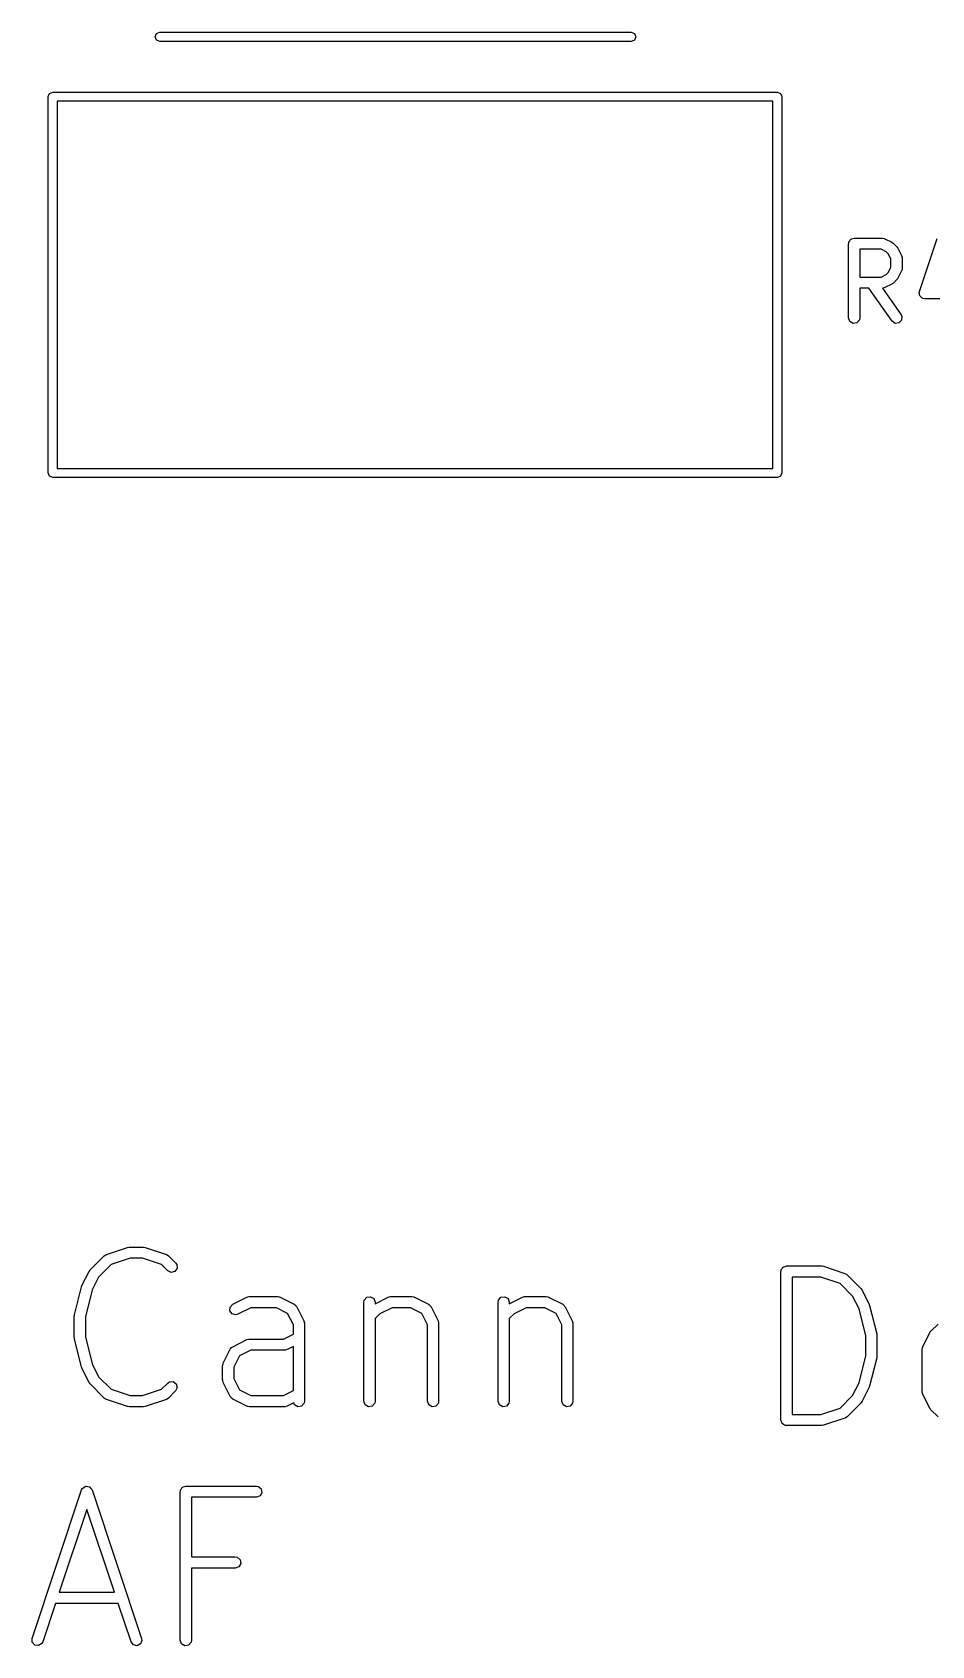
# Model space of a CAD drawing. Extents: x 97.7 to 180.4, y -137 to -64.1.
# Drawn here: x 126.42 to 138.55, y -136.7 to -114.97 of the extents above; entities that cross this region are included whole.
import ezdxf

# ---------------------------------------------------------------- set-up
doc = ezdxf.new("R2010")
doc.units = 0
doc.layers.add('BLACK', color=7, linetype='CONTINUOUS')

msp = doc.modelspace()

# ---------------------------------------------------------------- linework, layer by layer
at = {"layer": 'BLACK', "linetype": 'CONTINUOUS'}
for p, q in [((128.079, -115.031), (128.098, -114.986)), ((128.098, -115.076), (128.079, -115.031)), ((128.098, -114.986), (128.143, -114.968)), ((128.143, -115.094), (128.098, -115.076)), ((128.143, -114.968), (134.493, -114.968)), ((134.493, -115.094), (128.143, -115.094)), ((134.493, -114.968), (134.538, -114.986)), ((134.538, -115.076), (134.493, -115.094)), ((134.538, -114.986), (134.556, -115.031)), ((134.556, -115.031), (134.538, -115.076)), ((126.637, -115.834), (126.655, -115.792)), ((126.637, -120.904), (126.637, -115.834)), ((126.655, -115.792), (126.697, -115.774)), ((126.697, -115.774), (136.467, -115.774)), ((136.467, -115.774), (136.509, -115.792)), ((136.509, -115.792), (136.527, -115.834)), ((136.527, -115.834), (136.527, -120.904)), ((126.757, -115.894), (126.757, -120.844)), ((136.407, -115.894), (126.757, -115.894)), ((136.407, -120.844), (136.407, -115.894)), ((137.429, -117.8), (137.431, -117.791)), ((137.431, -117.791), (137.444, -117.776)), ((137.444, -117.776), (137.453, -117.759)), ((137.453, -117.759), (137.46, -117.757)), ((137.46, -117.757), (137.464, -117.751)), ((137.464, -117.751), (137.483, -117.748)), ((137.483, -117.748), (137.502, -117.741)), ((137.502, -117.741), (137.882, -117.741)), ((137.882, -117.741), (137.908, -117.746)), ((137.908, -117.746), (137.912, -117.749)), ((137.912, -117.749), (137.916, -117.749)), ((137.916, -117.749), (138.011, -117.797)), ((138.383, -118.459), (138.621, -117.745)), ((137.427, -117.816), (137.428, -117.807)), ((137.427, -118.816), (137.427, -117.816)), ((137.428, -117.803), (137.429, -117.8)), ((137.428, -117.807), (137.428, -117.803)), ((137.577, -117.891), (137.577, -118.265)), ((137.865, -117.891), (137.577, -117.891)), ((137.933, -117.926), (137.865, -117.891)), ((137.964, -117.956), (137.933, -117.926)), ((137.998, -118.025), (137.964, -117.956)), ((138.011, -117.797), (138.029, -117.81)), ((138.029, -117.81), (138.031, -117.811)), ((138.031, -117.811), (138.078, -117.859)), ((138.078, -117.859), (138.091, -117.877)), ((138.091, -117.877), (138.092, -117.878)), ((138.092, -117.878), (138.14, -117.973)), ((138.14, -117.973), (138.147, -117.998)), ((138.147, -117.998), (138.146, -118.003)), ((138.146, -118.003), (138.148, -118.007)), ((138.148, -118.007), (138.148, -118.15)), ((137.933, -118.231), (137.964, -118.201)), ((137.964, -118.201), (137.998, -118.132)), ((137.998, -118.132), (137.998, -118.025)), ((138.14, -118.183), (138.092, -118.278)), ((138.141, -118.179), (138.14, -118.183)), ((138.143, -118.175), (138.141, -118.179)), ((138.148, -118.15), (138.143, -118.175)), ((137.577, -118.265), (137.865, -118.265)), ((137.701, -118.415), (137.577, -118.415)), ((137.577, -118.415), (137.577, -118.816)), ((138.012, -118.859), (137.701, -118.415)), ((137.865, -118.265), (137.933, -118.231)), ((137.887, -118.414), (137.883, -118.415)), ((137.883, -118.415), (138.134, -118.773)), ((137.891, -118.415), (137.887, -118.414)), ((137.916, -118.407), (137.891, -118.415)), ((138.011, -118.36), (137.916, -118.407)), ((138.012, -118.358), (138.011, -118.36)), ((138.031, -118.346), (138.012, -118.358)), ((138.078, -118.298), (138.031, -118.346)), ((138.079, -118.297), (138.078, -118.298)), ((138.092, -118.278), (138.079, -118.297)), ((138.38, -118.47), (138.383, -118.465)), ((138.384, -118.49), (138.38, -118.47)), ((138.383, -118.465), (138.383, -118.459)), ((138.384, -118.511), (138.384, -118.49)), ((138.388, -118.515), (138.384, -118.511)), ((138.389, -118.521), (138.388, -118.515)), ((138.405, -118.534), (138.389, -118.521)), ((138.418, -118.549), (138.405, -118.534)), ((138.424, -118.55), (138.418, -118.549)), ((138.428, -118.554), (138.424, -118.55)), ((138.454, -118.558), (138.428, -118.554)), ((138.855, -118.558), (138.454, -118.558)), ((137.444, -118.865), (137.427, -118.816)), ((137.488, -118.89), (137.444, -118.865)), ((137.572, -118.842), (137.539, -118.881)), ((137.577, -118.816), (137.572, -118.842)), ((138.054, -118.889), (138.012, -118.859)), ((138.141, -118.848), (138.105, -118.884)), ((138.134, -118.773), (138.145, -118.797)), ((138.145, -118.797), (138.141, -118.848)), ((137.539, -118.881), (137.488, -118.89)), ((138.105, -118.884), (138.054, -118.889)), ((126.655, -120.946), (126.637, -120.904)), ((126.697, -120.964), (126.655, -120.946)), ((136.467, -120.964), (126.697, -120.964)), ((126.757, -120.844), (136.407, -120.844)), ((136.509, -120.946), (136.467, -120.964)), ((136.527, -120.904), (136.509, -120.946)), ((127.201, -131.639), (127.391, -131.449)), ((127.391, -131.449), (127.412, -131.434)), ((127.412, -131.434), (127.417, -131.434)), ((127.417, -131.434), (127.42, -131.431)), ((127.42, -131.431), (127.706, -131.336)), ((127.742, -131.482), (127.485, -131.568)), ((127.706, -131.336), (127.728, -131.332)), ((127.728, -131.332), (127.73, -131.332)), ((127.73, -131.332), (127.92, -131.332)), ((127.908, -131.482), (127.742, -131.482)), ((128.165, -131.568), (127.908, -131.482)), ((127.92, -131.332), (127.942, -131.336)), ((127.942, -131.336), (127.944, -131.336)), ((127.944, -131.336), (128.23, -131.431)), ((128.23, -131.431), (128.253, -131.443)), ((128.253, -131.443), (128.255, -131.447)), ((128.255, -131.447), (128.259, -131.449)), ((128.259, -131.449), (128.354, -131.544)), ((127.091, -131.849), (127.187, -131.659)), ((127.187, -131.659), (127.2, -131.641)), ((127.2, -131.641), (127.201, -131.639)), ((127.485, -131.568), (127.315, -131.737)), ((128.248, -131.65), (128.165, -131.568)), ((128.295, -131.672), (128.248, -131.65)), ((128.344, -131.659), (128.295, -131.672)), ((128.374, -131.617), (128.344, -131.659)), ((128.354, -131.544), (128.369, -131.566)), ((128.369, -131.566), (128.374, -131.617)), ((136.515, -131.661), (136.516, -131.651)), ((136.515, -133.661), (136.515, -131.661)), ((136.516, -131.648), (136.518, -131.645)), ((136.516, -131.651), (136.516, -131.648)), ((136.518, -131.645), (136.519, -131.635)), ((136.519, -131.635), (136.532, -131.62)), ((136.532, -131.62), (136.542, -131.603)), ((136.542, -131.603), (136.548, -131.601)), ((136.548, -131.601), (136.552, -131.596)), ((136.552, -131.596), (136.571, -131.592)), ((136.571, -131.592), (136.59, -131.586)), ((136.59, -131.586), (137.066, -131.586)), ((137.066, -131.586), (137.088, -131.59)), ((137.088, -131.59), (137.09, -131.59)), ((137.09, -131.59), (137.375, -131.685)), ((137.375, -131.685), (137.398, -131.697)), ((137.398, -131.697), (137.401, -131.701)), ((137.401, -131.701), (137.405, -131.703)), ((126.99, -132.246), (127.086, -131.865)), ((127.086, -131.865), (127.091, -131.853)), ((127.091, -131.853), (127.091, -131.849)), ((127.229, -131.909), (127.138, -132.273)), ((127.315, -131.737), (127.229, -131.909)), ((136.665, -131.736), (136.665, -133.586)), ((137.054, -131.736), (136.665, -131.736)), ((137.311, -131.822), (137.054, -131.736)), ((137.48, -131.991), (137.311, -131.822)), ((137.405, -131.703), (137.595, -131.893)), ((137.595, -131.893), (137.608, -131.912)), ((137.608, -131.912), (137.609, -131.913)), ((137.609, -131.913), (137.704, -132.103)), ((129.09, -132.139), (129.125, -132.102)), ((129.125, -132.102), (129.315, -132.006)), ((129.315, -132.006), (129.34, -131.999)), ((129.34, -131.999), (129.345, -132)), ((129.345, -132), (129.349, -131.998)), ((129.349, -131.998), (129.73, -131.998)), ((129.73, -131.998), (129.755, -132.003)), ((129.755, -132.003), (129.759, -132.006)), ((129.759, -132.006), (129.763, -132.006)), ((129.763, -132.006), (129.954, -132.102)), ((129.954, -132.102), (129.975, -132.117)), ((129.975, -132.117), (129.979, -132.127)), ((129.979, -132.127), (129.987, -132.135)), ((129.987, -132.135), (130.083, -132.326)), ((130.893, -132.073), (130.897, -132.048)), ((130.893, -133.407), (130.893, -132.073)), ((130.897, -132.048), (130.93, -132.008)), ((130.93, -132.008), (130.981, -132)), ((130.981, -132), (131.025, -132.025)), ((131.025, -132.025), (131.043, -132.073)), ((131.043, -132.095), (131.22, -132.006)), ((131.043, -132.073), (131.043, -132.095)), ((131.22, -132.006), (131.245, -131.999)), ((131.245, -131.999), (131.249, -132)), ((131.249, -132), (131.254, -131.998)), ((131.254, -131.998), (131.539, -131.998)), ((131.539, -131.998), (131.565, -132.003)), ((131.565, -132.003), (131.568, -132.006)), ((131.568, -132.006), (131.573, -132.006)), ((131.573, -132.006), (131.763, -132.102)), ((131.763, -132.102), (131.784, -132.117)), ((131.784, -132.117), (131.789, -132.127)), ((131.789, -132.127), (131.797, -132.135)), ((131.797, -132.135), (131.892, -132.326)), ((132.702, -132.073), (132.707, -132.048)), ((132.702, -133.407), (132.702, -132.073)), ((132.707, -132.048), (132.74, -132.008)), ((132.74, -132.008), (132.79, -132)), ((132.79, -132), (132.835, -132.025)), ((132.835, -132.025), (132.852, -132.073)), ((132.852, -132.095), (133.03, -132.006)), ((132.852, -132.073), (132.852, -132.095)), ((133.03, -132.006), (133.055, -131.999)), ((133.055, -131.999), (133.059, -132)), ((133.059, -132), (133.063, -131.998)), ((133.063, -131.998), (133.349, -131.998)), ((133.349, -131.998), (133.375, -132.003)), ((133.375, -132.003), (133.378, -132.006)), ((133.378, -132.006), (133.382, -132.006)), ((133.382, -132.006), (133.573, -132.102)), ((133.573, -132.102), (133.594, -132.117)), ((133.594, -132.117), (133.598, -132.127)), ((133.598, -132.127), (133.606, -132.135)), ((133.606, -132.135), (133.702, -132.326)), ((137.567, -132.163), (137.48, -131.991)), ((137.704, -132.103), (137.708, -132.116)), ((137.708, -132.116), (137.71, -132.119)), ((137.71, -132.119), (137.805, -132.5)), ((126.988, -132.264), (126.991, -132.249)), ((126.988, -132.55), (126.988, -132.264)), ((126.991, -132.249), (126.99, -132.246)), ((127.138, -132.273), (127.138, -132.54)), ((129.086, -132.19), (129.09, -132.139)), ((129.117, -132.231), (129.086, -132.19)), ((129.167, -132.243), (129.117, -132.231)), ((129.192, -132.236), (129.167, -132.243)), ((129.367, -132.148), (129.192, -132.236)), ((129.712, -132.148), (129.367, -132.148)), ((129.864, -132.225), (129.712, -132.148)), ((129.941, -132.377), (129.864, -132.225)), ((130.083, -132.326), (130.09, -132.351)), ((130.09, -132.351), (130.089, -132.355)), ((131.108, -132.23), (131.043, -132.295)), ((131.043, -132.295), (131.043, -133.407)), ((131.271, -132.148), (131.108, -132.23)), ((131.522, -132.148), (131.271, -132.148)), ((131.674, -132.225), (131.522, -132.148)), ((131.75, -132.377), (131.674, -132.225)), ((131.892, -132.326), (131.9, -132.351)), ((131.9, -132.351), (131.899, -132.355)), ((132.917, -132.23), (132.852, -132.295)), ((132.852, -132.295), (132.852, -133.407)), ((133.081, -132.148), (132.917, -132.23)), ((133.331, -132.148), (133.081, -132.148)), ((133.483, -132.225), (133.331, -132.148)), ((133.56, -132.377), (133.483, -132.225)), ((133.702, -132.326), (133.709, -132.351)), ((133.709, -132.351), (133.708, -132.355)), ((137.658, -132.527), (137.567, -132.163)), ((126.989, -132.553), (126.988, -132.55)), ((126.99, -132.568), (126.989, -132.553)), ((127.086, -132.949), (126.99, -132.568)), ((127.138, -132.54), (127.229, -132.904)), ((129.315, -132.578), (129.34, -132.57)), ((129.34, -132.57), (129.345, -132.571)), ((129.345, -132.571), (129.349, -132.57)), ((129.349, -132.57), (129.807, -132.57)), ((129.807, -132.57), (129.941, -132.503)), ((129.941, -132.503), (129.941, -132.377)), ((130.089, -132.355), (130.091, -132.359)), ((130.091, -132.359), (130.091, -133.407)), ((131.75, -133.407), (131.75, -132.377)), ((131.899, -132.355), (131.9, -132.359)), ((131.9, -132.359), (131.9, -133.407)), ((133.56, -133.407), (133.56, -132.377)), ((133.708, -132.355), (133.71, -132.359)), ((133.71, -132.359), (133.71, -133.407)), ((137.658, -132.794), (137.658, -132.527)), ((137.805, -132.5), (137.806, -132.515)), ((137.806, -132.515), (137.808, -132.518)), ((137.808, -132.518), (137.808, -132.804)), ((138.427, -132.675), (138.523, -132.484)), ((138.523, -132.484), (138.536, -132.466)), ((138.536, -132.466), (138.537, -132.465)), ((138.537, -132.465), (138.632, -132.37)), ((128.996, -132.897), (129.091, -132.707)), ((129.091, -132.707), (129.107, -132.686)), ((129.107, -132.686), (129.117, -132.681)), ((129.117, -132.681), (129.125, -132.673)), ((129.125, -132.673), (129.315, -132.578)), ((129.367, -132.72), (129.214, -132.796)), ((129.825, -132.72), (129.367, -132.72)), ((129.829, -132.718), (129.825, -132.72)), ((129.834, -132.719), (129.829, -132.718)), ((129.859, -132.712), (129.834, -132.719)), ((129.941, -132.671), (129.859, -132.712)), ((129.941, -133.265), (129.941, -132.671)), ((138.419, -132.708), (138.424, -132.683)), ((138.419, -133.28), (138.419, -132.708)), ((138.424, -132.683), (138.427, -132.679)), ((138.427, -132.679), (138.427, -132.675)), ((127.088, -132.952), (127.086, -132.949)), ((127.091, -132.964), (127.088, -132.952)), ((127.187, -133.155), (127.091, -132.964)), ((127.229, -132.904), (127.315, -133.077)), ((128.988, -132.931), (128.993, -132.905)), ((128.988, -133.121), (128.988, -132.931)), ((128.993, -132.905), (128.996, -132.901)), ((128.996, -132.901), (128.996, -132.897)), ((129.214, -132.796), (129.138, -132.948)), ((129.138, -132.948), (129.138, -133.103)), ((137.567, -133.158), (137.658, -132.794)), ((137.805, -132.822), (137.71, -133.203)), ((137.808, -132.804), (137.805, -132.818)), ((137.805, -132.818), (137.805, -132.822)), ((127.188, -133.156), (127.187, -133.155)), ((127.201, -133.174), (127.188, -133.156)), ((127.391, -133.365), (127.201, -133.174)), ((127.315, -133.077), (127.485, -133.246)), ((128.165, -133.246), (128.248, -133.163)), ((128.248, -133.163), (128.27, -133.148)), ((128.27, -133.148), (128.321, -133.144)), ((128.321, -133.144), (128.363, -133.173)), ((128.376, -133.223), (128.354, -133.269)), ((128.363, -133.173), (128.376, -133.223)), ((128.99, -133.125), (128.988, -133.121)), ((128.989, -133.13), (128.99, -133.125)), ((128.996, -133.155), (128.989, -133.13)), ((129.091, -133.345), (128.996, -133.155)), ((129.138, -133.103), (129.214, -133.256)), ((137.48, -133.331), (137.567, -133.158)), ((137.704, -133.218), (137.609, -133.409)), ((137.705, -133.215), (137.704, -133.218)), ((137.71, -133.203), (137.705, -133.215)), ((127.395, -133.366), (127.391, -133.365)), ((127.397, -133.37), (127.395, -133.366)), ((127.42, -133.383), (127.397, -133.37)), ((127.706, -133.478), (127.42, -133.383)), ((127.485, -133.246), (127.742, -133.332)), ((127.742, -133.332), (127.908, -133.332)), ((127.908, -133.332), (128.165, -133.246)), ((128.23, -133.383), (127.944, -133.478)), ((128.233, -133.38), (128.23, -133.383)), ((128.238, -133.379), (128.233, -133.38)), ((128.259, -133.365), (128.238, -133.379)), ((128.354, -133.269), (128.259, -133.365)), ((129.099, -133.353), (129.091, -133.345)), ((129.104, -133.363), (129.099, -133.353)), ((129.125, -133.379), (129.104, -133.363)), ((129.315, -133.474), (129.125, -133.379)), ((129.214, -133.256), (129.367, -133.332)), ((129.367, -133.332), (129.807, -133.332)), ((129.807, -133.332), (129.941, -133.265)), ((129.949, -133.429), (129.859, -133.474)), ((129.958, -133.455), (129.949, -133.429)), ((130.086, -133.432), (130.053, -133.472)), ((130.091, -133.407), (130.086, -133.432)), ((130.91, -133.455), (130.893, -133.407)), ((131.038, -133.432), (131.005, -133.472)), ((131.043, -133.407), (131.038, -133.432)), ((131.768, -133.455), (131.75, -133.407)), ((131.896, -133.432), (131.863, -133.472)), ((131.9, -133.407), (131.896, -133.432)), ((132.72, -133.455), (132.702, -133.407)), ((132.848, -133.432), (132.815, -133.472)), ((132.852, -133.407), (132.848, -133.432)), ((133.577, -133.455), (133.56, -133.407)), ((133.705, -133.432), (133.672, -133.472)), ((133.71, -133.407), (133.705, -133.432)), ((137.311, -133.5), (137.48, -133.331)), ((137.595, -133.428), (137.405, -133.619)), ((137.596, -133.427), (137.595, -133.428)), ((137.609, -133.409), (137.596, -133.427)), ((138.421, -133.284), (138.419, -133.28)), ((138.42, -133.288), (138.421, -133.284)), ((138.427, -133.313), (138.42, -133.288)), ((138.523, -133.504), (138.427, -133.313)), ((127.708, -133.478), (127.706, -133.478)), ((127.73, -133.482), (127.708, -133.478)), ((127.92, -133.482), (127.73, -133.482)), ((127.922, -133.481), (127.92, -133.482)), ((127.944, -133.478), (127.922, -133.481)), ((129.32, -133.474), (129.315, -133.474)), ((129.323, -133.477), (129.32, -133.474)), ((129.349, -133.482), (129.323, -133.477)), ((129.825, -133.482), (129.349, -133.482)), ((129.829, -133.48), (129.825, -133.482)), ((129.834, -133.481), (129.829, -133.48)), ((129.859, -133.474), (129.834, -133.481)), ((130.002, -133.481), (129.958, -133.455)), ((130.053, -133.472), (130.002, -133.481)), ((130.955, -133.481), (130.91, -133.455)), ((131.005, -133.472), (130.955, -133.481)), ((131.812, -133.481), (131.768, -133.455)), ((131.863, -133.472), (131.812, -133.481)), ((132.764, -133.481), (132.72, -133.455)), ((132.815, -133.472), (132.764, -133.481)), ((133.622, -133.481), (133.577, -133.455)), ((133.672, -133.472), (133.622, -133.481)), ((136.665, -133.586), (137.054, -133.586)), ((137.054, -133.586), (137.311, -133.5)), ((137.375, -133.637), (137.09, -133.732)), ((137.379, -133.634), (137.375, -133.637)), ((137.383, -133.633), (137.379, -133.634)), ((137.405, -133.619), (137.383, -133.633)), ((138.524, -133.505), (138.523, -133.504)), ((138.537, -133.523), (138.524, -133.505)), ((138.632, -133.619), (138.537, -133.523)), ((136.521, -133.679), (136.515, -133.661)), ((136.525, -133.698), (136.521, -133.679)), ((136.53, -133.703), (136.525, -133.698)), ((136.532, -133.709), (136.53, -133.703)), ((136.549, -133.719), (136.532, -133.709)), ((136.564, -133.731), (136.549, -133.719)), ((136.574, -133.733), (136.564, -133.731)), ((136.577, -133.735), (136.574, -133.733)), ((136.58, -133.734), (136.577, -133.735)), ((136.59, -133.736), (136.58, -133.734)), ((137.066, -133.736), (136.59, -133.736)), ((137.067, -133.735), (137.066, -133.736)), ((137.09, -133.732), (137.067, -133.735)), ((126.421, -136.603), (127.087, -134.603)), ((127.087, -134.603), (127.1, -134.58)), ((127.1, -134.58), (127.101, -134.579)), ((127.101, -134.579), (127.102, -134.577)), ((127.102, -134.577), (127.123, -134.566)), ((127.123, -134.566), (127.143, -134.553)), ((127.143, -134.553), (127.145, -134.554)), ((127.145, -134.554), (127.147, -134.553)), ((127.147, -134.553), (127.171, -134.557)), ((127.171, -134.557), (127.194, -134.561)), ((127.194, -134.561), (127.196, -134.562)), ((127.196, -134.562), (127.198, -134.563)), ((127.198, -134.563), (127.212, -134.581)), ((127.212, -134.581), (127.228, -134.599)), ((127.228, -134.599), (127.228, -134.601)), ((127.228, -134.601), (127.23, -134.603)), ((127.23, -134.603), (127.896, -136.603)), ((128.417, -134.627), (128.418, -134.617)), ((128.417, -136.627), (128.417, -134.627)), ((128.418, -134.614), (128.42, -134.611)), ((128.418, -134.617), (128.418, -134.614)), ((128.42, -134.611), (128.421, -134.601)), ((128.421, -134.601), (128.434, -134.586)), ((128.434, -134.586), (128.444, -134.569)), ((128.444, -134.569), (128.45, -134.567)), ((128.45, -134.567), (128.454, -134.562)), ((128.454, -134.562), (128.473, -134.558)), ((128.473, -134.558), (128.492, -134.552)), ((128.492, -134.552), (129.444, -134.552)), ((129.444, -134.702), (128.567, -134.702)), ((128.567, -134.702), (128.567, -135.504)), ((129.444, -134.552), (129.47, -134.556)), ((129.492, -134.684), (129.444, -134.702)), ((129.47, -134.556), (129.509, -134.589)), ((129.518, -134.64), (129.492, -134.684)), ((129.509, -134.589), (129.518, -134.64)), ((127.158, -134.864), (126.786, -135.98)), ((127.531, -135.98), (127.158, -134.864)), ((128.567, -135.504), (129.158, -135.504)), ((129.158, -135.504), (129.184, -135.509)), ((129.184, -135.509), (129.223, -135.542)), ((129.232, -135.592), (129.207, -135.637)), ((129.223, -135.542), (129.232, -135.592)), ((129.158, -135.654), (128.567, -135.654)), ((128.567, -135.654), (128.567, -136.627)), ((129.207, -135.637), (129.158, -135.654)), ((126.786, -135.98), (127.531, -135.98)), ((126.736, -136.13), (126.563, -136.65)), ((127.581, -136.13), (126.736, -136.13)), ((127.754, -136.65), (127.581, -136.13)), ((126.422, -136.654), (126.421, -136.603)), ((126.456, -136.693), (126.422, -136.654)), ((126.507, -136.7), (126.456, -136.693)), ((126.55, -136.673), (126.507, -136.7)), ((126.563, -136.65), (126.55, -136.673)), ((127.786, -136.691), (127.754, -136.65)), ((127.836, -136.701), (127.786, -136.691)), ((127.881, -136.677), (127.836, -136.701)), ((127.9, -136.629), (127.881, -136.677)), ((127.896, -136.603), (127.9, -136.629)), ((128.434, -136.675), (128.417, -136.627)), ((128.479, -136.701), (128.434, -136.675)), ((128.529, -136.692), (128.479, -136.701)), ((128.562, -136.652), (128.529, -136.692)), ((128.567, -136.627), (128.562, -136.652))]:
    msp.add_line(p, q, dxfattribs=at)

doc.saveas('drawing.dxf')
